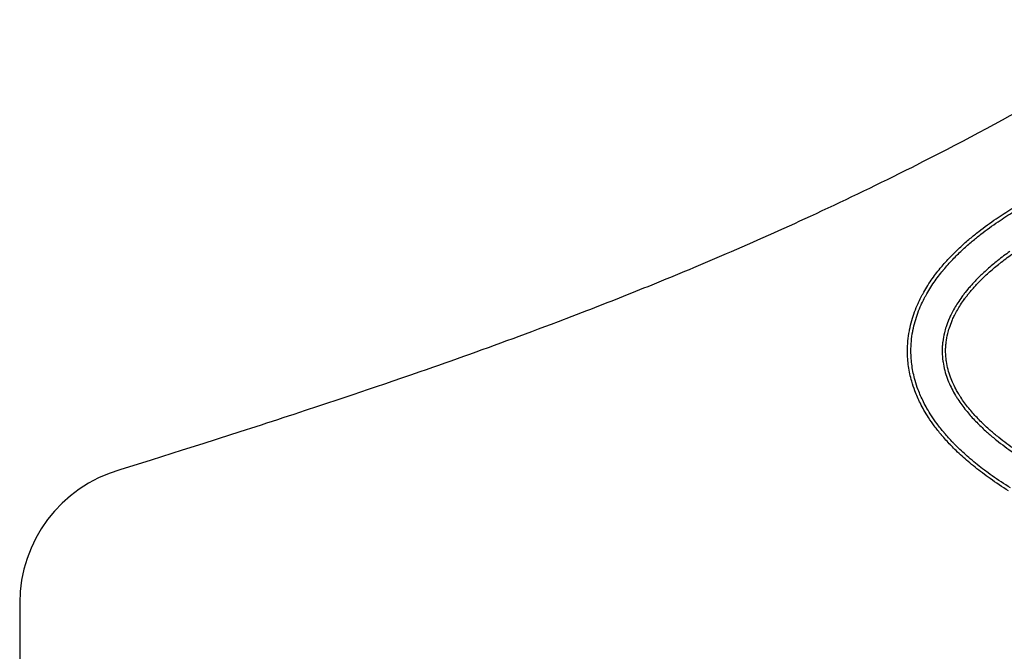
# Model space of a CAD drawing. Header units: millimetres. Extents: x 0 to 750, y 0 to 230.
# Drawn here: x 0 to 71.1, y 98.9 to 144.6 of the extents above; entities that cross this region are included whole.
import ezdxf

# ---------------------------------------------------------------- set-up
doc = ezdxf.new("R2010")
doc.units = ezdxf.units.MM
doc.layers.add('Contour_Profiles', color=1, linetype='Continuous')
doc.layers.add('Engraving_Text', color=5, linetype='Continuous')

msp = doc.modelspace()

# ---------------------------------------------------------------- linework, layer by layer
at = {"layer": 'Contour_Profiles'}
msp.add_lwpolyline([(83.202, 144.514, -0.02239), (65.17, 134.316), (64.737, 134.096), (64.306, 133.88, -0.011798), (64.2, 133.826, -0.011756), (64.093, 133.772, -0.011714), (63.987, 133.719, -0.011672), (63.88, 133.666, -0.007636), (57.043, 130.378, -0.00629), (50.98, 127.675, -0.005481), (45.622, 125.434, -0.003928), (40.898, 123.562), (39.86, 123.163), (38.854, 122.779), (38.366, 122.595), (37.886, 122.414), (37.412, 122.237), (36.946, 122.063), (36.487, 121.892), (36.035, 121.725, -0.004806), (28.887, 119.165), (28.214, 118.931), (27.562, 118.706), (26.931, 118.489), (26.318, 118.28), (25.725, 118.078), (25.15, 117.883), (24.592, 117.694), (24.052, 117.512), (23.529, 117.337), (21.498, 116.661), (20.61, 116.367), (19.776, 116.094, -0.001292), (16.646, 115.076), (16.352, 114.982), (15.214, 114.616), (13.221, 113.98), (11.725, 113.506), (9.48, 112.799), (7.234, 112.096, 0.334314), (0, 102.487), (0, 4, 0.472916)], format="xyb", dxfattribs=at)
at = {"layer": 'Engraving_Text'}
for points in [[(71.37, 110.577, -0.014579), (70.037, 111.464), (69.894, 111.566), (69.753, 111.668), (69.48, 111.871, -0.015246), (68.448, 112.699, -0.015518), (67.588, 113.48, -0.008173), (67.228, 113.84), (67.187, 113.883), (67.176, 113.894, -0.016223), (66.542, 114.597), (66.533, 114.607), (66.525, 114.617, -0.015695), (66.012, 115.266, -0.014801), (65.598, 115.862, -0.014895), (65.266, 116.405, -0.012972), (65.003, 116.896, -0.02624), (64.612, 117.79, -0.021399), (64.382, 118.486, -0.03405), (64.154, 119.563, -0.034636), (64.076, 120.661, -0.04643), (64.21, 122.127), (64.225, 122.211, -0.020261), (64.384, 122.873, -0.036745), (64.835, 124.104), (64.866, 124.173, -0.015348), (65.138, 124.718), (65.173, 124.782, -0.0262), (65.787, 125.777, -0.021023), (66.446, 126.647), (66.467, 126.672), (66.487, 126.696, -0.017272), (67.164, 127.455), (67.247, 127.54, -0.013478), (67.922, 128.198, -0.011803), (68.584, 128.783, -0.00929), (69.226, 129.303, -0.015876), (70.478, 130.214, -0.011634), (71.614, 130.95)], [(71.502, 110.789, -0.014573), (70.182, 111.668), (70.04, 111.769), (69.901, 111.87), (69.63, 112.071, -0.015235), (68.61, 112.889, -0.015517), (67.762, 113.66, -0.008173), (67.408, 114.014), (67.367, 114.057), (67.357, 114.067, -0.016227), (66.733, 114.759), (66.724, 114.769), (66.716, 114.778, -0.015694), (66.213, 115.415, -0.014799), (65.807, 115.999, -0.014893), (65.483, 116.529, -0.01297), (65.227, 117.008, -0.026239), (64.846, 117.878, -0.021407), (64.623, 118.554, -0.034056), (64.402, 119.598, -0.034634), (64.326, 120.661, -0.046409), (64.455, 122.081), (64.471, 122.163, -0.02023), (64.625, 122.804, -0.036729), (65.063, 124.001), (65.094, 124.069, -0.015324), (65.358, 124.599), (65.392, 124.663, -0.026186), (65.993, 125.635, -0.021021), (66.639, 126.488), (66.659, 126.512), (66.679, 126.537, -0.017264), (67.345, 127.281), (67.426, 127.366, -0.01347), (68.091, 128.015, -0.011804), (68.745, 128.591, -0.009289), (69.38, 129.106, -0.015874), (70.619, 130.007, -0.011632), (71.745, 130.736)], [(71.465, 127.86, 0.013592), (70.577, 127.191), (70.529, 127.153), (70.482, 127.115, 0.013733), (69.751, 126.492, 0.007475), (69.442, 126.205, 0.01432), (68.884, 125.642, 0.007388), (68.65, 125.385, 0.007524), (68.436, 125.137), (68.244, 124.901), (68.221, 124.872), (68.199, 124.844), (68.177, 124.816, 0.007802), (68.008, 124.592), (67.999, 124.578, 0.014078), (67.701, 124.146, 0.028382), (67.243, 123.345, 0.010953), (67.096, 123.031), (67.081, 122.997), (67.077, 122.988), (67.073, 122.979), (67.07, 122.971, 0.022233), (66.861, 122.417, 0.018602), (66.74, 121.99, 0.030146), (66.618, 121.332), (66.609, 121.25, 0.01437), (66.585, 120.958), (66.584, 120.94), (66.583, 120.906), (66.581, 120.876, 0.009643), (66.578, 120.665), (66.578, 120.585, 0.030463), (66.628, 119.945), (66.639, 119.87, 0.027249), (66.763, 119.269, 0.024168), (66.941, 118.708, 0.020978), (67.159, 118.184, 0.017682), (67.408, 117.697), (67.539, 117.47, 0.008409), (67.676, 117.249), (67.71, 117.196, 0.012865), (67.999, 116.779, 0.011511), (68.297, 116.39, 0.010998), (68.603, 116.028, 0.017581), (69.231, 115.362, 0.013632), (69.857, 114.778), (69.875, 114.762), (69.894, 114.745, 0.011584), (70.506, 114.233, 0.017781), (71.705, 113.343)], [(71.847, 113.549, -0.017783), (70.662, 114.428, -0.011583), (70.059, 114.933), (70.041, 114.949), (70.022, 114.966, -0.013627), (69.407, 115.54, -0.017579), (68.79, 116.193, -0.011002), (68.492, 116.547, -0.011507), (68.201, 116.926, -0.012842), (67.92, 117.332), (67.886, 117.384, -0.008342), (67.754, 117.597), (67.625, 117.82, -0.017614), (67.385, 118.29, -0.02098), (67.175, 118.794, -0.024184), (67.005, 119.333, -0.027221), (66.886, 119.906), (66.875, 119.98, -0.03039), (66.828, 120.589), (66.828, 120.666, -0.009575), (66.831, 120.866), (66.832, 120.895), (66.834, 120.928), (66.835, 120.945, -0.014329), (66.857, 121.222), (66.866, 121.303, -0.030117), (66.982, 121.93, -0.018614), (67.099, 122.34, -0.022231), (67.3, 122.872), (67.303, 122.881), (67.307, 122.889), (67.31, 122.897), (67.325, 122.931, -0.010919), (67.467, 123.234, -0.028376), (67.91, 124.01, -0.014084), (68.2, 124.431), (68.21, 124.444, -0.007808), (68.375, 124.663), (68.396, 124.69), (68.418, 124.718), (68.439, 124.745), (68.629, 124.978, -0.007493), (68.837, 125.219, -0.007395), (69.066, 125.471, -0.014326), (69.614, 126.024, -0.007481), (69.918, 126.306, -0.013735), (70.639, 126.921), (70.686, 126.958), (70.733, 126.996, -0.013586), (71.61, 127.656)]]:
    msp.add_lwpolyline(points, format="xyb", dxfattribs=at)

doc.saveas('drawing.dxf')
